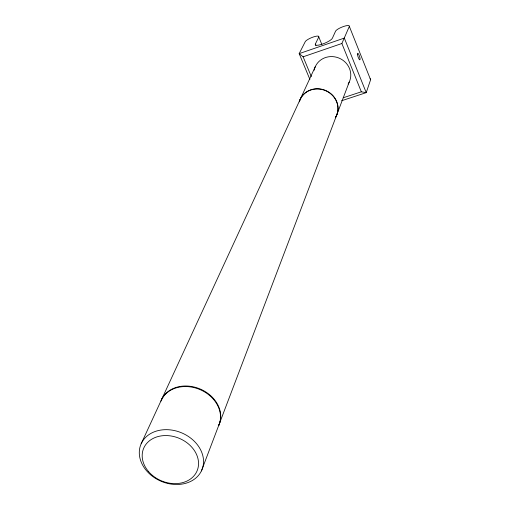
<?xml version="1.0" encoding="UTF-8"?>
<svg xmlns="http://www.w3.org/2000/svg" width="510" height="510" viewBox="0 0 510 510"><rect width="100%" height="100%" fill="white"/><g stroke="black" fill="none" stroke-linecap="round" stroke-linejoin="round"><path stroke-width="0.76" d="M315.939 45.569L315.339 44.102A9.301 2.212 -22.6 0 0 322.498 44.064A9.301 2.212 -22.6 0 0 332.38 38.224L335.58 31.155A7.478 1.753 -22.4 0 1 343.44 26.526A7.478 1.753 -22.4 0 1 349.331 26.386L370.604 79.745L366.231 92.641L341.63 100.731M201.431 470.908A33.054 26.297 22.8 0 0 166.356 429.662A33.054 26.297 22.8 0 0 146.472 470.666A33.054 26.297 22.8 0 0 201.431 470.908L218.446 426.143A31.397 25.494 22.8 0 0 200.723 389.895A31.397 25.494 22.8 0 0 161.211 400.356L141.155 443.789M336.351 115.942L218.656 425.589A31.371 25.481 22.8 0 0 200.118 388.99A31.371 25.481 22.8 0 0 160.905 401.179M336.434 115.719L349.229 82.059M349.331 26.386L341.878 43.503L361.335 91.806L366.231 92.641L344.326 38.084L299.172 53.633L309.876 79.388M161.46 399.814L300.141 99.469M300.243 99.252L315.314 66.612M315.339 44.102L318.788 36.975A7.408 1.734 -22.7 0 0 313.153 37.045A7.408 1.734 -22.7 0 0 305.254 41.667L299.172 53.633L303.112 56.808L311.323 76.602M303.112 56.808L341.878 43.503M343.243 97.767L361.335 91.806M318.788 36.975L321.784 44.306M370.113 78.808A7.369 2.027 -22.2 0 1 370.604 79.745M314.16 70.246A18.634 17.48 22.8 0 1 338.876 58.032A18.634 17.48 22.8 0 1 348.12 84.054M299.313 101.847A19.884 18.405 22.8 0 1 325.75 90.506A19.884 18.405 22.8 0 1 335.446 117.529M299.625 100.744A19.89 18.411 22.8 0 1 326.343 91.029A19.89 18.411 22.8 0 1 335.363 117.753M357.51 54.436A3.455 0.771 71.8 0 0 359.652 59.791A3.455 0.771 71.8 0 0 359.206 55.443A3.455 0.771 71.8 0 0 357.51 54.436M148.506 471.527A29.006 23.052 22.8 0 0 196.707 471.699A29.006 23.052 22.8 0 0 165.871 435.559A29.006 23.052 22.8 0 0 148.506 471.527"/></g></svg>
